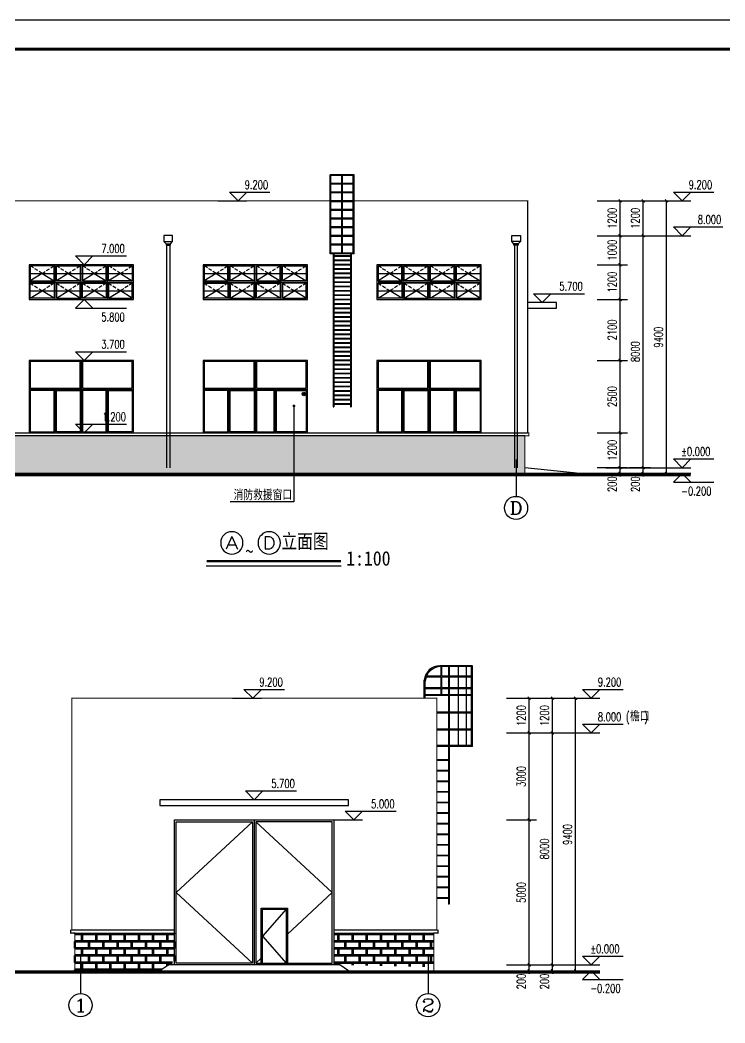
# Model space of a CAD drawing. Extents: x 4796190 to 4921527, y -485691 to -238224.
# Drawn here: x 4837747 to 4862067, y -460874 to -426291 of the extents above; entities that cross this region are included whole.
import ezdxf
from ezdxf.enums import TextEntityAlignment as Align

# ---------------------------------------------------------------- set-up
doc = ezdxf.new("R2010")
doc.units = 0
doc.header["$LTSCALE"] = 1000
doc.header["$MEASUREMENT"] = 0
doc.linetypes.add('DASH', pattern=[0.35, 0.25, -0.1])
doc.layers.get('0').update_dxf_attribs({"linetype": 'CONTINUOUS'})
doc.layers.get('Defpoints').update_dxf_attribs({"linetype": 'CONTINUOUS'})
doc.layers.add('_0', color=7, linetype='CONTINUOUS', lineweight=25)
for name, color, linetype in [('AXIS', 3, 'CONTINUOUS'), ('AXIS_TEXT', 7, 'CONTINUOUS'), ('DIM_ELEV', 3, 'CONTINUOUS'), ('DIM_LEAD', 3, 'CONTINUOUS'), ('E_STRM', 7, 'CONTINUOUS'), ('PUB_DIM', 3, 'CONTINUOUS'), ('PUB_HATCH', 8, 'CONTINUOUS'), ('PUB_TEXT', 7, 'CONTINUOUS'), ('PUB_TITLE', 4, 'CONTINUOUS'), ('WINDOW', 4, 'CONTINUOUS'), ('图名', 15, 'CONTINUOUS'), ('填充', 251, 'CONTINUOUS')]:
    doc.layers.add(name, color=color, linetype=linetype)
doc.styles.add('_HZTXT', font='txt.shx', dxfattribs={"width": 0.8, "bigfont": 'HZTXT.shx'})
doc.styles.add('_TCH_AXIS', font='COMPLEX', dxfattribs={"bigfont": 'GBCBIG'})
doc.styles.add('_TCH_DIM', font='SIMPLEX', dxfattribs={"bigfont": 'GBCBIG'})
doc.styles.add('_TCH_DIM_T3', font='SIMPLEX', dxfattribs={"width": 0.705882, "bigfont": 'GBCBIG'})
doc.styles.add('COMPLEX', font='COMPLEX')
doc.styles.add('宋体', font='', dxfattribs={"width": 0.7})
doc.styles.get('宋体').set_extended_font_data('SimSun')
doc.dimstyles.new('_TCH_ARCH&&100', dxfattribs={"dimtxt": 297.5, "dimasz": 100, "dimexe": 250, "dimexo": 300, "dimgap": 126.25, "dimtad": 1, "dimdec": 0, "dimzin": 0, "dimdsep": 46, "dimtxsty": '_TCH_DIM_T3', "dimblk": 'ARCHTICK', "dimcen": 0.09, "dimclrt": 7, "dimazin": 2, "dimtfac": 1, "dimtdec": 0, "dimtix": 1, "dimtmove": 2, "dimatfit": 3, "dimfxl": 0, "dimtolj": 1, "dimtzin": 0, "dimarcsym": 0})

# ---------------------------------------------------------------- blocks, each defined once
blk = doc.blocks.new('_ArchTick')
at = {"color": 0, "linetype": 'ByBlock', "const_width": 0.4}
blk.add_lwpolyline([(-0.5, -0.5), (0.5, 0.5)], dxfattribs=at)
blk = doc.blocks.new('*D104')
at = {"layer": 'Defpoints', "color": 0}
for p in [(4857361, -432526), (4858449, -432526), (4857361, -433726)]:
    blk.add_point(p, dxfattribs=at)
at = {"layer": 'PUB_DIM', "color": 0, "lineweight": -2}
for p, q in [((4857661, -432526), (4858699, -432526)), ((4858449, -433726), (4858449, -432526)), ((4857661, -433726), (4858699, -433726))]:
    blk.add_line(p, q, dxfattribs=at)
at = {"layer": 'PUB_DIM', "color": 0, "lineweight": -2, "xscale": 100, "yscale": 100, "zscale": 100}
for p, rotation in [((4858449, -432526), 90), ((4858449, -433726), 270)]:
    blk.add_blockref('_ArchTick', p, dxfattribs=dict(at, rotation=rotation))
at = {"layer": 'PUB_DIM', "color": 7, "insert": (4858174, -433126), "char_height": 297.5, "attachment_point": 5, "rotation": 90, "style": '_TCH_DIM_T3'}
blk.add_mtext('\\A1;1200', dxfattribs=at)
blk = doc.blocks.new('*D105')
at = {"layer": 'Defpoints', "color": 0}
for p in [(4857361, -433726), (4858449, -433726), (4857361, -434726)]:
    blk.add_point(p, dxfattribs=at)
at = {"layer": 'PUB_DIM', "color": 0, "lineweight": -2}
for p, q in [((4857661, -433726), (4858699, -433726)), ((4858449, -434726), (4858449, -433726)), ((4857661, -434726), (4858699, -434726))]:
    blk.add_line(p, q, dxfattribs=at)
at = {"layer": 'PUB_DIM', "color": 0, "lineweight": -2, "xscale": 100, "yscale": 100, "zscale": 100}
for p, rotation in [((4858449, -433726), 90), ((4858449, -434726), 270)]:
    blk.add_blockref('_ArchTick', p, dxfattribs=dict(at, rotation=rotation))
at = {"layer": 'PUB_DIM', "color": 7, "insert": (4858174, -434226), "char_height": 297.5, "attachment_point": 5, "rotation": 90, "style": '_TCH_DIM_T3'}
blk.add_mtext('\\A1;1000', dxfattribs=at)
blk = doc.blocks.new('*D106')
at = {"layer": 'Defpoints', "color": 0}
for p in [(4857361, -434726), (4858449, -434726), (4857361, -435927)]:
    blk.add_point(p, dxfattribs=at)
at = {"layer": 'PUB_DIM', "color": 0, "lineweight": -2}
for p, q in [((4857661, -434726), (4858699, -434726)), ((4858449, -435927), (4858449, -434726)), ((4857661, -435927), (4858699, -435927))]:
    blk.add_line(p, q, dxfattribs=at)
at = {"layer": 'PUB_DIM', "color": 0, "lineweight": -2, "xscale": 100, "yscale": 100, "zscale": 100}
for p, rotation in [((4858449, -434726), 90), ((4858449, -435927), 270)]:
    blk.add_blockref('_ArchTick', p, dxfattribs=dict(at, rotation=rotation))
at = {"layer": 'PUB_DIM', "color": 7, "insert": (4858174, -435326), "char_height": 297.5, "attachment_point": 5, "rotation": 90, "style": '_TCH_DIM_T3'}
blk.add_mtext('\\A1;1200', dxfattribs=at)
blk = doc.blocks.new('*D107')
at = {"layer": 'Defpoints', "color": 0}
for p in [(4857361, -435927), (4858449, -435927), (4857361, -438027)]:
    blk.add_point(p, dxfattribs=at)
at = {"layer": 'PUB_DIM', "color": 0, "lineweight": -2}
for p, q in [((4857661, -435927), (4858699, -435927)), ((4858449, -438027), (4858449, -435927)), ((4857661, -438027), (4858699, -438027))]:
    blk.add_line(p, q, dxfattribs=at)
at = {"layer": 'PUB_DIM', "color": 0, "lineweight": -2, "xscale": 100, "yscale": 100, "zscale": 100}
for p, rotation in [((4858449, -435927), 90), ((4858449, -438027), 270)]:
    blk.add_blockref('_ArchTick', p, dxfattribs=dict(at, rotation=rotation))
at = {"layer": 'PUB_DIM', "color": 7, "insert": (4858174, -436977), "char_height": 297.5, "attachment_point": 5, "rotation": 90, "style": '_TCH_DIM_T3'}
blk.add_mtext('\\A1;2100', dxfattribs=at)
blk = doc.blocks.new('*D108')
at = {"layer": 'Defpoints', "color": 0}
for p in [(4857361, -438027), (4858449, -438027), (4857361, -440526)]:
    blk.add_point(p, dxfattribs=at)
at = {"layer": 'PUB_DIM', "color": 0, "lineweight": -2}
for p, q in [((4857661, -438027), (4858699, -438027)), ((4858449, -440526), (4858449, -438027)), ((4857661, -440526), (4858699, -440526))]:
    blk.add_line(p, q, dxfattribs=at)
at = {"layer": 'PUB_DIM', "color": 0, "lineweight": -2, "xscale": 100, "yscale": 100, "zscale": 100}
for p, rotation in [((4858449, -438027), 90), ((4858449, -440526), 270)]:
    blk.add_blockref('_ArchTick', p, dxfattribs=dict(at, rotation=rotation))
at = {"layer": 'PUB_DIM', "color": 7, "insert": (4858174, -439276), "char_height": 297.5, "attachment_point": 5, "rotation": 90, "style": '_TCH_DIM_T3'}
blk.add_mtext('\\A1;2500', dxfattribs=at)
blk = doc.blocks.new('*D109')
at = {"layer": 'Defpoints', "color": 0}
for p in [(4857361, -440526), (4858449, -440526), (4857361, -441726)]:
    blk.add_point(p, dxfattribs=at)
at = {"layer": 'PUB_DIM', "color": 0, "lineweight": -2}
for p, q in [((4857661, -440526), (4858699, -440526)), ((4858449, -441726), (4858449, -440526)), ((4857661, -441726), (4858699, -441726))]:
    blk.add_line(p, q, dxfattribs=at)
at = {"layer": 'PUB_DIM', "color": 0, "lineweight": -2, "xscale": 100, "yscale": 100, "zscale": 100}
for p, rotation in [((4858449, -440526), 90), ((4858449, -441726), 270)]:
    blk.add_blockref('_ArchTick', p, dxfattribs=dict(at, rotation=rotation))
at = {"layer": 'PUB_DIM', "color": 7, "insert": (4858174, -441126), "char_height": 297.5, "attachment_point": 5, "rotation": 90, "style": '_TCH_DIM_T3'}
blk.add_mtext('\\A1;1200', dxfattribs=at)
blk = doc.blocks.new('*D110')
at = {"layer": 'Defpoints', "color": 0}
for p in [(4857361, -441726), (4857361, -441926), (4858449, -441726)]:
    blk.add_point(p, dxfattribs=at)
at = {"layer": 'PUB_DIM', "color": 0, "lineweight": -2}
for p, q in [((4858449, -441726), (4858449, -441626)), ((4857661, -441726), (4858699, -441726)), ((4857661, -441926), (4858699, -441926)), ((4858449, -441926), (4858449, -441726)), ((4858449, -441926), (4858449, -442026))]:
    blk.add_line(p, q, dxfattribs=at)
at = {"layer": 'PUB_DIM', "color": 0, "lineweight": -2, "xscale": 100, "yscale": 100, "zscale": 100}
for p, rotation in [((4858449, -441726), 270), ((4858449, -441926), 90)]:
    blk.add_blockref('_ArchTick', p, dxfattribs=dict(at, rotation=rotation))
at = {"layer": 'PUB_DIM', "color": 7, "insert": (4858174, -442296), "char_height": 297.5, "attachment_point": 5, "rotation": 90, "style": '_TCH_DIM_T3'}
blk.add_mtext('\\A1;200', dxfattribs=at)
blk = doc.blocks.new('*D111')
at = {"layer": 'Defpoints', "color": 0}
for p in [(4858461, -432526), (4860049, -432526), (4858461, -441926)]:
    blk.add_point(p, dxfattribs=at)
at = {"layer": 'PUB_DIM', "color": 0, "lineweight": -2}
for p, q in [((4858761, -432526), (4860299, -432526)), ((4860049, -441926), (4860049, -432526)), ((4858761, -441926), (4860299, -441926))]:
    blk.add_line(p, q, dxfattribs=at)
at = {"layer": 'PUB_DIM', "color": 0, "lineweight": -2, "xscale": 100, "yscale": 100, "zscale": 100}
for p, rotation in [((4860049, -432526), 90), ((4860049, -441926), 270)]:
    blk.add_blockref('_ArchTick', p, dxfattribs=dict(at, rotation=rotation))
at = {"layer": 'PUB_DIM', "color": 7, "insert": (4859774, -437226), "char_height": 297.5, "attachment_point": 5, "rotation": 90, "style": '_TCH_DIM_T3'}
blk.add_mtext('\\A1;9400', dxfattribs=at)
blk = doc.blocks.new('*D112')
at = {"layer": 'Defpoints', "color": 0}
for p in [(4858461, -432526), (4859249, -432526), (4858461, -433726)]:
    blk.add_point(p, dxfattribs=at)
at = {"layer": 'PUB_DIM', "color": 0, "lineweight": -2}
for p, q in [((4858761, -432526), (4859499, -432526)), ((4859249, -433726), (4859249, -432526)), ((4858761, -433726), (4859499, -433726))]:
    blk.add_line(p, q, dxfattribs=at)
at = {"layer": 'PUB_DIM', "color": 0, "lineweight": -2, "xscale": 100, "yscale": 100, "zscale": 100}
for p, rotation in [((4859249, -432526), 90), ((4859249, -433726), 270)]:
    blk.add_blockref('_ArchTick', p, dxfattribs=dict(at, rotation=rotation))
at = {"layer": 'PUB_DIM', "color": 7, "insert": (4858974, -433126), "char_height": 297.5, "attachment_point": 5, "rotation": 90, "style": '_TCH_DIM_T3'}
blk.add_mtext('\\A1;1200', dxfattribs=at)
blk = doc.blocks.new('*D113')
at = {"layer": 'Defpoints', "color": 0}
for p in [(4858461, -433726), (4859249, -433726), (4858461, -441726)]:
    blk.add_point(p, dxfattribs=at)
at = {"layer": 'PUB_DIM', "color": 0, "lineweight": -2}
for p, q in [((4858761, -433726), (4859499, -433726)), ((4859249, -441726), (4859249, -433726)), ((4858761, -441726), (4859499, -441726))]:
    blk.add_line(p, q, dxfattribs=at)
at = {"layer": 'PUB_DIM', "color": 0, "lineweight": -2, "xscale": 100, "yscale": 100, "zscale": 100}
for p, rotation in [((4859249, -433726), 90), ((4859249, -441726), 270)]:
    blk.add_blockref('_ArchTick', p, dxfattribs=dict(at, rotation=rotation))
at = {"layer": 'PUB_DIM', "color": 7, "insert": (4858974, -437726), "char_height": 297.5, "attachment_point": 5, "rotation": 90, "style": '_TCH_DIM_T3'}
blk.add_mtext('\\A1;8000', dxfattribs=at)
blk = doc.blocks.new('*D114')
at = {"layer": 'Defpoints', "color": 0}
for p in [(4858461, -441726), (4858461, -441926), (4859249, -441726)]:
    blk.add_point(p, dxfattribs=at)
at = {"layer": 'PUB_DIM', "color": 0, "lineweight": -2}
for p, q in [((4859249, -441726), (4859249, -441626)), ((4858761, -441726), (4859499, -441726)), ((4858761, -441926), (4859499, -441926)), ((4859249, -441926), (4859249, -441726)), ((4859249, -441926), (4859249, -442026))]:
    blk.add_line(p, q, dxfattribs=at)
at = {"layer": 'PUB_DIM', "color": 0, "lineweight": -2, "xscale": 100, "yscale": 100, "zscale": 100}
for p, rotation in [((4859249, -441726), 270), ((4859249, -441926), 90)]:
    blk.add_blockref('_ArchTick', p, dxfattribs=dict(at, rotation=rotation))
at = {"layer": 'PUB_DIM', "color": 7, "insert": (4858974, -442296), "char_height": 297.5, "attachment_point": 5, "rotation": 90, "style": '_TCH_DIM_T3'}
blk.add_mtext('\\A1;200', dxfattribs=at)
blk = doc.blocks.new('*D197')
at = {"layer": 'Defpoints', "color": 0}
for p in [(4854226, -449675), (4855314, -449675), (4854226, -450875)]:
    blk.add_point(p, dxfattribs=at)
at = {"layer": 'PUB_DIM', "color": 0, "lineweight": -2}
for p, q in [((4854526, -449675), (4855564, -449675)), ((4855314, -450875), (4855314, -449675)), ((4854526, -450875), (4855564, -450875))]:
    blk.add_line(p, q, dxfattribs=at)
at = {"layer": 'PUB_DIM', "color": 0, "lineweight": -2, "xscale": 100, "yscale": 100, "zscale": 100}
for p, rotation in [((4855314, -449675), 90), ((4855314, -450875), 270)]:
    blk.add_blockref('_ArchTick', p, dxfattribs=dict(at, rotation=rotation))
at = {"layer": 'PUB_DIM', "color": 7, "insert": (4855039, -450275), "char_height": 297.5, "attachment_point": 5, "rotation": 90, "style": '_TCH_DIM_T3'}
blk.add_mtext('\\A1;1200', dxfattribs=at)
blk = doc.blocks.new('*D198')
at = {"layer": 'Defpoints', "color": 0}
for p in [(4854226, -450875), (4855314, -450875), (4854226, -453875)]:
    blk.add_point(p, dxfattribs=at)
at = {"layer": 'PUB_DIM', "color": 0, "lineweight": -2}
for p, q in [((4854526, -450875), (4855564, -450875)), ((4855314, -453875), (4855314, -450875)), ((4854526, -453875), (4855564, -453875))]:
    blk.add_line(p, q, dxfattribs=at)
at = {"layer": 'PUB_DIM', "color": 0, "lineweight": -2, "xscale": 100, "yscale": 100, "zscale": 100}
for p, rotation in [((4855314, -450875), 90), ((4855314, -453875), 270)]:
    blk.add_blockref('_ArchTick', p, dxfattribs=dict(at, rotation=rotation))
at = {"layer": 'PUB_DIM', "color": 7, "insert": (4855039, -452375), "char_height": 297.5, "attachment_point": 5, "rotation": 90, "style": '_TCH_DIM_T3'}
blk.add_mtext('\\A1;3000', dxfattribs=at)
blk = doc.blocks.new('*D199')
at = {"layer": 'Defpoints', "color": 0}
for p in [(4854226, -453875), (4855314, -453875), (4854226, -458875)]:
    blk.add_point(p, dxfattribs=at)
at = {"layer": 'PUB_DIM', "color": 0, "lineweight": -2}
for p, q in [((4854526, -453875), (4855564, -453875)), ((4855314, -458875), (4855314, -453875)), ((4854526, -458875), (4855564, -458875))]:
    blk.add_line(p, q, dxfattribs=at)
at = {"layer": 'PUB_DIM', "color": 0, "lineweight": -2, "xscale": 100, "yscale": 100, "zscale": 100}
for p, rotation in [((4855314, -453875), 90), ((4855314, -458875), 270)]:
    blk.add_blockref('_ArchTick', p, dxfattribs=dict(at, rotation=rotation))
at = {"layer": 'PUB_DIM', "color": 7, "insert": (4855039, -456375), "char_height": 297.5, "attachment_point": 5, "rotation": 90, "style": '_TCH_DIM_T3'}
blk.add_mtext('\\A1;5000', dxfattribs=at)
blk = doc.blocks.new('*D200')
at = {"layer": 'Defpoints', "color": 0}
for p in [(4854226, -458875), (4855314, -458875), (4854226, -459075)]:
    blk.add_point(p, dxfattribs=at)
at = {"layer": 'PUB_DIM', "color": 0, "lineweight": -2}
for p, q in [((4854526, -458875), (4855564, -458875)), ((4855314, -458875), (4855314, -458775)), ((4855314, -459075), (4855314, -458875)), ((4854526, -459075), (4855564, -459075)), ((4855314, -459075), (4855314, -459175))]:
    blk.add_line(p, q, dxfattribs=at)
at = {"layer": 'PUB_DIM', "color": 0, "lineweight": -2, "xscale": 100, "yscale": 100, "zscale": 100}
for p, rotation in [((4855314, -458875), 270), ((4855314, -459075), 90)]:
    blk.add_blockref('_ArchTick', p, dxfattribs=dict(at, rotation=rotation))
at = {"layer": 'PUB_DIM', "color": 7, "insert": (4855039, -459445), "char_height": 297.5, "attachment_point": 5, "rotation": 90, "style": '_TCH_DIM_T3'}
blk.add_mtext('\\A1;200', dxfattribs=at)
blk = doc.blocks.new('*D201')
at = {"layer": 'Defpoints', "color": 0}
for p in [(4855326, -449675), (4856914, -449675), (4855326, -459075)]:
    blk.add_point(p, dxfattribs=at)
at = {"layer": 'PUB_DIM', "color": 0, "lineweight": -2}
for p, q in [((4855626, -449675), (4857164, -449675)), ((4856914, -459075), (4856914, -449675)), ((4855626, -459075), (4857164, -459075))]:
    blk.add_line(p, q, dxfattribs=at)
at = {"layer": 'PUB_DIM', "color": 0, "lineweight": -2, "xscale": 100, "yscale": 100, "zscale": 100}
for p, rotation in [((4856914, -449675), 90), ((4856914, -459075), 270)]:
    blk.add_blockref('_ArchTick', p, dxfattribs=dict(at, rotation=rotation))
at = {"layer": 'PUB_DIM', "color": 7, "insert": (4856639, -454375), "char_height": 297.5, "attachment_point": 5, "rotation": 90, "style": '_TCH_DIM_T3'}
blk.add_mtext('\\A1;9400', dxfattribs=at)
blk = doc.blocks.new('*D202')
at = {"layer": 'Defpoints', "color": 0}
for p in [(4855326, -449675), (4856114, -449675), (4855326, -450875)]:
    blk.add_point(p, dxfattribs=at)
at = {"layer": 'PUB_DIM', "color": 0, "lineweight": -2}
for p, q in [((4855626, -449675), (4856364, -449675)), ((4856114, -450875), (4856114, -449675)), ((4855626, -450875), (4856364, -450875))]:
    blk.add_line(p, q, dxfattribs=at)
at = {"layer": 'PUB_DIM', "color": 0, "lineweight": -2, "xscale": 100, "yscale": 100, "zscale": 100}
for p, rotation in [((4856114, -449675), 90), ((4856114, -450875), 270)]:
    blk.add_blockref('_ArchTick', p, dxfattribs=dict(at, rotation=rotation))
at = {"layer": 'PUB_DIM', "color": 7, "insert": (4855839, -450275), "char_height": 297.5, "attachment_point": 5, "rotation": 90, "style": '_TCH_DIM_T3'}
blk.add_mtext('\\A1;1200', dxfattribs=at)
blk = doc.blocks.new('*D203')
at = {"layer": 'Defpoints', "color": 0}
for p in [(4855326, -450875), (4856114, -450875), (4855326, -458875)]:
    blk.add_point(p, dxfattribs=at)
at = {"layer": 'PUB_DIM', "color": 0, "lineweight": -2}
for p, q in [((4855626, -450875), (4856364, -450875)), ((4856114, -458875), (4856114, -450875)), ((4855626, -458875), (4856364, -458875))]:
    blk.add_line(p, q, dxfattribs=at)
at = {"layer": 'PUB_DIM', "color": 0, "lineweight": -2, "xscale": 100, "yscale": 100, "zscale": 100}
for p, rotation in [((4856114, -450875), 90), ((4856114, -458875), 270)]:
    blk.add_blockref('_ArchTick', p, dxfattribs=dict(at, rotation=rotation))
at = {"layer": 'PUB_DIM', "color": 7, "insert": (4855839, -454875), "char_height": 297.5, "attachment_point": 5, "rotation": 90, "style": '_TCH_DIM_T3'}
blk.add_mtext('\\A1;8000', dxfattribs=at)
blk = doc.blocks.new('*D204')
at = {"layer": 'Defpoints', "color": 0}
for p in [(4855326, -458875), (4856114, -458875), (4855326, -459075)]:
    blk.add_point(p, dxfattribs=at)
at = {"layer": 'PUB_DIM', "color": 0, "lineweight": -2}
for p, q in [((4855626, -458875), (4856364, -458875)), ((4856114, -458875), (4856114, -458775)), ((4856114, -459075), (4856114, -458875)), ((4855626, -459075), (4856364, -459075)), ((4856114, -459075), (4856114, -459175))]:
    blk.add_line(p, q, dxfattribs=at)
at = {"layer": 'PUB_DIM', "color": 0, "lineweight": -2, "xscale": 100, "yscale": 100, "zscale": 100}
for p, rotation in [((4856114, -458875), 270), ((4856114, -459075), 90)]:
    blk.add_blockref('_ArchTick', p, dxfattribs=dict(at, rotation=rotation))
at = {"layer": 'PUB_DIM', "color": 7, "insert": (4855839, -459445), "char_height": 297.5, "attachment_point": 5, "rotation": 90, "style": '_TCH_DIM_T3'}
blk.add_mtext('\\A1;200', dxfattribs=at)
blk = doc.blocks.new('_RAINH')
blk.add_lwpolyline([(-150, 0), (-150, -200), (150, -200), (150, 0)], close=True)
for points in [[(-150, -200), (-75, -280), (75, -280), (150, -200)], [(-75, -280), (-75, -330), (75, -330), (75, -280)]]:
    blk.add_lwpolyline(points)
blk = doc.blocks.new('C-3015')
at = {"layer": 'PUB_HATCH', "linetype": 'DASH', "ltscale": 0.5}
for p, q in [((733687, 126065), (733277, 126325)), ((733687, 126065), (734097, 126325)), ((734587, 126065), (734177, 126325)), ((734587, 126065), (734997, 126325)), ((735487, 126065), (735077, 126325)), ((735487, 126065), (735897, 126325)), ((736387, 126065), (735977, 126325)), ((736387, 126065), (736797, 126325)), ((733277, 125725), (733687, 125465)), ((734097, 125725), (733687, 125465)), ((734177, 125725), (734587, 125465)), ((734997, 125725), (734587, 125465)), ((735077, 125725), (735487, 125465)), ((735897, 125725), (735487, 125465)), ((735977, 125725), (736387, 125465)), ((736797, 125725), (736387, 125465))]:
    blk.add_line(p, q, dxfattribs=at)
at = {"layer": 'PUB_HATCH'}
for p, q in [((736837, 126065), (733237, 126065)), ((733687, 126065), (733277, 125805)), ((733687, 126065), (734097, 125805)), ((734587, 126065), (734177, 125805)), ((734587, 126065), (734997, 125805)), ((735487, 126065), (735077, 125805)), ((735487, 126065), (735897, 125805)), ((736387, 126065), (735977, 125805)), ((736387, 126065), (736797, 125805)), ((736837, 125465), (733237, 125465)), ((733277, 125205), (733687, 125465)), ((734097, 125205), (733687, 125465)), ((734177, 125205), (734587, 125465)), ((734997, 125205), (734587, 125465)), ((735077, 125205), (735487, 125465)), ((735897, 125205), (735487, 125465)), ((735977, 125205), (736387, 125465)), ((736797, 125205), (736387, 125465))]:
    blk.add_line(p, q, dxfattribs=at)
at = {"layer": 'WINDOW', "color": 160}
for p, q in [((734137, 125165), (734137, 126365)), ((735037, 125165), (735037, 126365)), ((735937, 125165), (735937, 126365)), ((736797, 125765), (733237, 125765))]:
    blk.add_line(p, q, dxfattribs=at)
for points in [[(733237, 126365), (736837, 126365), (736837, 125165), (733237, 125165)], [(734097, 126325), (733277, 126325), (733277, 125805), (734097, 125805)], [(734177, 126325), (734997, 126325), (734997, 125805), (734177, 125805)], [(735897, 126325), (735077, 126325), (735077, 125805), (735897, 125805)], [(735977, 126325), (736797, 126325), (736797, 125805), (735977, 125805)], [(734097, 125205), (733277, 125205), (733277, 125725), (734097, 125725)], [(734177, 125205), (734997, 125205), (734997, 125725), (734177, 125725)], [(735897, 125205), (735077, 125205), (735077, 125725), (735897, 125725)], [(735977, 125205), (736797, 125205), (736797, 125725), (735977, 125725)]]:
    blk.add_lwpolyline(points, close=True, dxfattribs=at)
blk = doc.blocks.new('_AXISO')
blk.add_circle((0, 0), 0.5)
at = {"layer": 'AXIS_TEXT', "style": 'COMPLEX', "width": 1.041667}
blk.add_attdef('A', text='', height=0.56, dxfattribs=at).set_placement((-0.25, -0.28), (0.25, -0.28), align=Align.FIT)

msp = doc.modelspace()

# ---------------------------------------------------------------- hatches: boundary and pattern name
at = {"layer": '_0'}
msp.add_hatch(color=0, dxfattribs=at).paths.add_polyline_path([(4847489.6, -439185.2, -1), (4847589.6, -439185.2, -1)])
at = {"layer": '填充', "linetype": 'ByBlock', "lineweight": 100}
h = msp.add_hatch(dxfattribs=at)
h.set_pattern_fill('AR-B816C', color=256, scale=200)
h.set_pattern_definition([(0, (-6385217.26, 301693.9), (245.692378, 245.692378), [479.867928, -11.51682]), (0, (-6385462.95, 301705.42), (245.692378, 245.692378), [479.867928, -11.51682]), (90, (-6385217.26, 301693.9), (-245.692378, 245.692378), [-257.20918, 234.175548]), (90, (-6385228.78, 301693.9), (-245.692378, 245.692378), [-257.20918, 234.175548])])
h.paths.add_polyline_path([(4855159.8, -441926.4), (4855159.8, -440626.4), (4836559.8, -440626.4), (4836559.8, -441926.4)])
h = msp.add_hatch(dxfattribs=at)
h.set_pattern_fill('AR-B816C', color=256, scale=200)
h.set_pattern_definition([(0, (-6461470.4, 216363.27), (245.692378, 245.692378), [479.867928, -11.51682]), (0, (-6461716.08, 216374.78), (245.692378, 245.692378), [479.867928, -11.51682]), (90, (-6461470.4, 216363.27), (-245.692378, 245.692378), [-257.20918, 234.175548]), (90, (-6461481.9, 216363.27), (-245.692378, 245.692378), [-257.20918, 234.175548])])
h.paths.add_polyline_path([(4839635.9, -457775.1), (4839635.9, -459075.1), (4842574.7, -459075.1), (4843074.7, -458741.7), (4843074.7, -457775.1)])
h.paths.add_polyline_path([(4848574.7, -457775.1), (4848574.7, -458875.1), (4848774.7, -458875.1), (4852024.5, -458947.5), (4852024.5, -457775.1)])

# ---------------------------------------------------------------- linework, layer by layer
at = {"color": 8}
for p, q in [((4848444.8, -434353.9), (4848444.8, -431623.9)), ((4849274.8, -431623.9), (4848444.8, -431623.9)), ((4849274.8, -431653.9), (4848444.8, -431653.9)), ((4849274.8, -431923.9), (4848444.8, -431923.9)), ((4848474.8, -431923.9), (4848474.8, -431653.9)), ((4848844.8, -431923.9), (4848844.8, -431653.9)), ((4848874.8, -431923.9), (4848874.8, -431653.9)), ((4849244.8, -431923.9), (4849244.8, -431653.9)), ((4849274.8, -434353.9), (4849274.8, -431623.9)), ((4849274.8, -431953.9), (4848444.8, -431953.9)), ((4849274.8, -432223.9), (4848444.8, -432223.9)), ((4849274.8, -432253.9), (4848444.8, -432253.9)), ((4848474.8, -432223.9), (4848474.8, -431953.9)), ((4848474.8, -432523.9), (4848474.8, -432253.9)), ((4848844.8, -432223.9), (4848844.8, -431953.9)), ((4848844.8, -432523.9), (4848844.8, -432253.9)), ((4848874.8, -432223.9), (4848874.8, -431953.9)), ((4848874.8, -432523.9), (4848874.8, -432253.9)), ((4849244.8, -432223.9), (4849244.8, -431953.9)), ((4849244.8, -432523.9), (4849244.8, -432253.9)), ((4849274.8, -432523.9), (4848444.8, -432523.9)), ((4849274.8, -432553.9), (4848444.8, -432553.9)), ((4848474.8, -432823.9), (4848474.8, -432553.9)), ((4848844.8, -432823.9), (4848844.8, -432553.9)), ((4848874.8, -432823.9), (4848874.8, -432553.9)), ((4849244.8, -432823.9), (4849244.8, -432553.9)), ((4849274.8, -432823.9), (4848444.8, -432823.9)), ((4849274.8, -432853.9), (4848444.8, -432853.9)), ((4848474.8, -433123.9), (4848474.8, -432853.9)), ((4848844.8, -433123.9), (4848844.8, -432853.9)), ((4848874.8, -433123.9), (4848874.8, -432853.9)), ((4849244.8, -433123.9), (4849244.8, -432853.9)), ((4849274.8, -433123.9), (4848444.8, -433123.9)), ((4849274.8, -433153.9), (4848444.8, -433153.9)), ((4848474.8, -433423.9), (4848474.8, -433153.9)), ((4848844.8, -433423.9), (4848844.8, -433153.9)), ((4848874.8, -433423.9), (4848874.8, -433153.9)), ((4849244.8, -433423.9), (4849244.8, -433153.9)), ((4849274.8, -433423.9), (4848444.8, -433423.9)), ((4849274.8, -433453.9), (4848444.8, -433453.9)), ((4848474.8, -433723.9), (4848474.8, -433453.9)), ((4848844.8, -433723.9), (4848844.8, -433453.9)), ((4848874.8, -433723.9), (4848874.8, -433453.9)), ((4849244.8, -433723.9), (4849244.8, -433453.9)), ((4849274.8, -433723.9), (4848444.8, -433723.9)), ((4849274.8, -433753.9), (4848444.8, -433753.9)), ((4848474.8, -434023.9), (4848474.8, -433753.9)), ((4848844.8, -434023.9), (4848844.8, -433753.9)), ((4848874.8, -434023.9), (4848874.8, -433753.9)), ((4849244.8, -434023.9), (4849244.8, -433753.9)), ((4849274.8, -434023.9), (4848444.8, -434023.9)), ((4849274.8, -434053.9), (4848444.8, -434053.9)), ((4849274.8, -434323.9), (4848444.8, -434323.9)), ((4849274.8, -434353.9), (4848444.8, -434353.9)), ((4848474.8, -434323.9), (4848474.8, -434053.9)), ((4848544.8, -434353.9), (4848544.8, -439626.4)), ((4848574.8, -434353.9), (4848574.8, -439626.4)), ((4848844.8, -434323.9), (4848844.8, -434053.9)), ((4848874.8, -434323.9), (4848874.8, -434053.9)), ((4849144.8, -434353.9), (4849144.8, -439626.4)), ((4849174.8, -434353.9), (4849174.8, -439626.4)), ((4849244.8, -434323.9), (4849244.8, -434053.9)), ((4849144.8, -434423.9), (4848574.8, -434423.9)), ((4849144.8, -434443.9), (4848574.8, -434443.9)), ((4849144.8, -434573.9), (4848574.8, -434573.9)), ((4849144.8, -434593.9), (4848574.8, -434593.9)), ((4849144.8, -434723.9), (4848574.8, -434723.9)), ((4849144.8, -434743.9), (4848574.8, -434743.9)), ((4849144.8, -434873.9), (4848574.8, -434873.9)), ((4849144.8, -434893.9), (4848574.8, -434893.9)), ((4849144.8, -435023.9), (4848574.8, -435023.9)), ((4849144.8, -435043.9), (4848574.8, -435043.9)), ((4849144.8, -435173.9), (4848574.8, -435173.9)), ((4849144.8, -435193.9), (4848574.8, -435193.9)), ((4849144.8, -435323.9), (4848574.8, -435323.9)), ((4849144.8, -435343.9), (4848574.8, -435343.9)), ((4849144.8, -435473.9), (4848574.8, -435473.9)), ((4849144.8, -435493.9), (4848574.8, -435493.9)), ((4849144.8, -435623.9), (4848574.8, -435623.9)), ((4849144.8, -435643.9), (4848574.8, -435643.9)), ((4849144.8, -435773.9), (4848574.8, -435773.9)), ((4849144.8, -435793.9), (4848574.8, -435793.9)), ((4849144.8, -435923.9), (4848574.8, -435923.9)), ((4849144.8, -435943.9), (4848574.8, -435943.9)), ((4849144.8, -436073.9), (4848574.8, -436073.9)), ((4849144.8, -436093.9), (4848574.8, -436093.9)), ((4849144.8, -436223.9), (4848574.8, -436223.9)), ((4849144.8, -436243.9), (4848574.8, -436243.9)), ((4849144.8, -436373.9), (4848574.8, -436373.9)), ((4849144.8, -436393.9), (4848574.8, -436393.9)), ((4849144.8, -436523.9), (4848574.8, -436523.9)), ((4849144.8, -436543.9), (4848574.8, -436543.9)), ((4849144.8, -436673.9), (4848574.8, -436673.9)), ((4849144.8, -436693.9), (4848574.8, -436693.9)), ((4849144.8, -436823.9), (4848574.8, -436823.9)), ((4849144.8, -436843.9), (4848574.8, -436843.9)), ((4849144.8, -436973.9), (4848574.8, -436973.9)), ((4849144.8, -436993.9), (4848574.8, -436993.9)), ((4849144.8, -437123.9), (4848574.8, -437123.9)), ((4849144.8, -437143.9), (4848574.8, -437143.9)), ((4849144.8, -437273.9), (4848574.8, -437273.9)), ((4849144.8, -437293.9), (4848574.8, -437293.9)), ((4849144.8, -437423.9), (4848574.8, -437423.9)), ((4849144.8, -437443.9), (4848574.8, -437443.9)), ((4849144.8, -437573.9), (4848574.8, -437573.9)), ((4849144.8, -437593.9), (4848574.8, -437593.9)), ((4849144.8, -437723.9), (4848574.8, -437723.9)), ((4849144.8, -437743.9), (4848574.8, -437743.9)), ((4849144.8, -437873.9), (4848574.8, -437873.9)), ((4849144.8, -437893.9), (4848574.8, -437893.9)), ((4849144.8, -438023.9), (4848574.8, -438023.9)), ((4849144.8, -438023.9), (4848574.8, -438023.9)), ((4849144.8, -438043.9), (4848574.8, -438043.9)), ((4849144.8, -438043.9), (4848574.8, -438043.9)), ((4849144.8, -438173.9), (4848574.8, -438173.9)), ((4849144.8, -438193.9), (4848574.8, -438193.9)), ((4849144.8, -438323.9), (4848574.8, -438323.9)), ((4849144.8, -438343.9), (4848574.8, -438343.9)), ((4849144.8, -438473.9), (4848574.8, -438473.9)), ((4849144.8, -438493.9), (4848574.8, -438493.9)), ((4849144.8, -438623.9), (4848574.8, -438623.9)), ((4849144.8, -438643.9), (4848574.8, -438643.9)), ((4849144.8, -438773.9), (4848574.8, -438773.9)), ((4849144.8, -438793.9), (4848574.8, -438793.9)), ((4849144.8, -438923.9), (4848574.8, -438923.9)), ((4849144.8, -438943.9), (4848574.8, -438943.9)), ((4849144.8, -439073.9), (4848574.8, -439073.9)), ((4849144.8, -439093.9), (4848574.8, -439093.9)), ((4849144.8, -439223.9), (4848574.8, -439223.9)), ((4849144.8, -439243.9), (4848574.8, -439243.9)), ((4849144.8, -439373.9), (4848574.8, -439373.9)), ((4849144.8, -439393.9), (4848574.8, -439393.9)), ((4849144.8, -439523.9), (4848574.8, -439523.9)), ((4849144.8, -439543.9), (4848574.8, -439543.9)), ((4848544.8, -439626.4), (4848574.8, -439626.4)), ((4849144.8, -439626.4), (4849174.8, -439626.4)), ((4853354.4, -448554.8), (4852230.4, -448554.8)), ((4853324.4, -448584.8), (4852260.4, -448584.8)), ((4852273.5, -448903.5), (4852273.5, -448584.8)), ((4852303.5, -448903.5), (4852303.5, -448584.8)), ((4852524.4, -448584.8), (4852524.4, -456775.1)), ((4852554.4, -448584.8), (4852554.4, -456775.1)), ((4852872.8, -451309), (4852872.8, -448554.8)), ((4853154, -451309), (4853154, -448554.8)), ((4853324.4, -451309), (4853324.4, -448554.8)), ((4853354.4, -451339), (4853354.4, -448554.8)), ((4851694.4, -449672.6), (4851694.4, -449054.8)), ((4851724.4, -449672.6), (4851724.4, -449084.8)), ((4851759.1, -448933.5), (4852273.5, -448933.5)), ((4851771.7, -448903.5), (4852273.5, -448903.5)), ((4852273.5, -449307.8), (4852273.5, -448933.5)), ((4852303.5, -448903.5), (4852524.4, -448903.5)), ((4852303.5, -448933.5), (4852524.4, -448933.5)), ((4852303.5, -449307.8), (4852303.5, -448933.5)), ((4852554.4, -448903.5), (4853324.4, -448903.5)), ((4852554.4, -448933.5), (4853324.4, -448933.5)), ((4851724.4, -449307.8), (4852273.5, -449307.8)), ((4851724.4, -449337.8), (4852273.5, -449337.8)), ((4852524.4, -449554.8), (4851724.4, -449554.8)), ((4852273.5, -449554.8), (4852273.5, -449337.8)), ((4852303.5, -449307.8), (4852524.4, -449307.8)), ((4852303.5, -449337.8), (4852524.4, -449337.8)), ((4852303.5, -449554.8), (4852303.5, -449337.8)), ((4852554.4, -449307.8), (4853324.4, -449307.8)), ((4852554.4, -449337.8), (4853324.4, -449337.8)), ((4853324.4, -449554.8), (4852554.4, -449554.8)), ((4852524.4, -449584.8), (4851724.4, -449584.8)), ((4853324.4, -449584.8), (4852554.4, -449584.8)), ((4852524.4, -450160.8), (4852124.5, -450160.8)), ((4852524.4, -450190.8), (4852124.5, -450190.8)), ((4853324.4, -450160.8), (4852554.4, -450160.8)), ((4853324.4, -450190.8), (4852554.4, -450190.8)), ((4852524.4, -450744.7), (4852124.5, -450744.7)), ((4852524.4, -450774.7), (4852124.5, -450774.7)), ((4853324.4, -450744.7), (4852554.4, -450744.7)), ((4853324.4, -450774.7), (4852554.4, -450774.7)), ((4853324.4, -451309), (4852124.5, -451309)), ((4853354.4, -451339), (4852124.5, -451339)), ((4852124.5, -451792.9), (4852524.4, -451792.9)), ((4852524.4, -451822.9), (4852124.5, -451822.9)), ((4852124.5, -452158.7), (4852524.4, -452158.7)), ((4852524.4, -452188.7), (4852124.5, -452188.7)), ((4852124.5, -452524.5), (4852524.4, -452524.5)), ((4852524.4, -452554.5), (4852124.5, -452554.5)), ((4852124.5, -452890.3), (4852524.4, -452890.3)), ((4852524.4, -452920.3), (4852124.5, -452920.3)), ((4852124.5, -453256), (4852524.4, -453256)), ((4852524.4, -453286), (4852124.5, -453286)), ((4852124.5, -453621.8), (4852524.4, -453621.8)), ((4852524.4, -453651.8), (4852124.5, -453651.8)), ((4852124.5, -453987.6), (4852524.4, -453987.6)), ((4852524.4, -454017.6), (4852124.5, -454017.6)), ((4852124.5, -454353.4), (4852524.4, -454353.4)), ((4852524.4, -454383.4), (4852124.5, -454383.4)), ((4852124.5, -454719.2), (4852524.4, -454719.2)), ((4852524.4, -454749.2), (4852124.5, -454749.2)), ((4852124.5, -455084.9), (4852524.4, -455084.9)), ((4852524.4, -455114.9), (4852124.5, -455114.9)), ((4852124.5, -455450.7), (4852524.4, -455450.7)), ((4852524.4, -455480.7), (4852124.5, -455480.7)), ((4852124.5, -455816.5), (4852524.4, -455816.5)), ((4852524.4, -455846.5), (4852124.5, -455846.5)), ((4852124.5, -456182.3), (4852524.4, -456182.3)), ((4852524.4, -456212.3), (4852124.5, -456212.3)), ((4852124.5, -456548.1), (4852524.4, -456548.1)), ((4852524.4, -456578.1), (4852124.5, -456578.1)), ((4852554.4, -456775.1), (4852524.4, -456775.1))]:
    msp.add_line(p, q, dxfattribs=at)
for p, q in [((4842809.8, -441726.4), (4842809.8, -434053.9)), ((4842934.8, -434053.9), (4842909.8, -434053.9)), ((4842909.8, -434053.9), (4842909.8, -441726.4)), ((4854784.7, -434053.9), (4854809.7, -434053.9)), ((4854809.7, -434053.9), (4854809.7, -441726.4)), ((4854909.7, -441726.4), (4854909.7, -434053.9))]:
    msp.add_line(p, q)
msp.add_lwpolyline([(4855259.8, -436226.4), (4856259.8, -436226.4), (4856259.8, -436026.4), (4855259.8, -436026.4)])
msp.add_lwpolyline([(4849074.7, -453175.1), (4842574.4, -453175.1), (4842574.4, -453375.1), (4849074.7, -453375.1)], close=True)
at = {"color": 0}
msp.add_lwpolyline([(4849074.7, -459075.1), (4848774.7, -458875.1), (4842874.7, -458875.1), (4842574.7, -459075.1)], dxfattribs=at)
at = {"color": 8}
for centre in [(4852237.4, -449099.6), (4852267.4, -449129.6)]:
    msp.add_arc(centre, 544.8, 90.73942, 175.2868, dxfattribs=at)
at = {"layer": '_0', "color": 0}
for p, q in [((4836459.8, -440526.4), (4855259.8, -440526.4)), ((4855159.8, -440626.4), (4836559.8, -440626.4)), ((4860887.8, -441926.4), (4830831.7, -441926.4)), ((4857059.8, -441926.4), (4855159.8, -441726.4)), ((4843074.7, -457675.1), (4839535.9, -457675.1)), ((4839635.9, -457775.1), (4843074.7, -457775.1)), ((4852124.5, -457675.1), (4848574.7, -457675.1)), ((4848574.7, -457775.1), (4852024.5, -457775.1)), ((4833907.9, -459075.1), (4857752.5, -459075.1))]:
    msp.add_line(p, q, dxfattribs=at)
for points, const_width in [([(4855159.8, -441926.4), (4855159.8, -440626.4), (4855299.8, -440626.4), (4855299.8, -440526.4), (4855259.8, -440526.4), (4855259.8, -432523.9), (4836459.8, -432523.9), (4836459.8, -440526.4), (4836419.8, -440526.4), (4836419.8, -440626.4), (4836559.8, -440626.4), (4836559.8, -441926.4)], 40), ([(4860887.8, -441976.4), (4830831.7, -441976.4)], 100), ([(4839635.9, -459075.1), (4839635.9, -457775.1), (4839495.9, -457775.1), (4839495.9, -457675.1), (4839535.9, -457675.1), (4839535.9, -449672.6), (4852124.5, -449672.6), (4852124.5, -457675.1), (4852164.5, -457675.1), (4852164.5, -457775.1), (4852024.5, -457775.1), (4852024.5, -459075.1)], 40), ([(4833907.9, -459125.1), (4857752.5, -459125.1)], 100)]:
    msp.add_lwpolyline(points, dxfattribs=dict(at, const_width=const_width))
for radius in [60, 50]:
    msp.add_circle((4847539.6, -439185.2), radius, dxfattribs=at)
at = {"layer": 'AXIS'}
for p, q in [((4847195.7, -439599.1), (4847195.7, -442908.1)), ((4847195.7, -442908.1), (4844991.1, -442908.1))]:
    msp.add_line(p, q, dxfattribs=at)
at = {"layer": 'AXIS', "color": 0}
for p, q in [((4854859.8, -441446.9), (4854859.8, -442715)), ((4839835.9, -458595.5), (4839835.9, -459863.7)), ((4851825.1, -458595.5), (4851825.1, -459863.7))]:
    msp.add_line(p, q, dxfattribs=at)
for centre in [(4854859.8, -443115), (4839835.9, -460263.7), (4851825.1, -460263.7)]:
    msp.add_circle(centre, 400, dxfattribs=at)
at = {"layer": 'DIM_ELEV'}
for p, q in [((4845267.9, -432523.9), (4844967.9, -432223.9)), ((4844967.9, -432223.9), (4846366.8, -432223.9)), ((4845267.9, -432523.9), (4845567.9, -432223.9)), ((4860587.8, -432523.9), (4860287.8, -432223.9)), ((4860287.8, -432223.9), (4861686.7, -432223.9)), ((4860587.8, -432523.9), (4860887.8, -432223.9)), ((4844567.9, -432523.9), (4845567.9, -432523.9)), ((4859887.8, -432523.9), (4860887.8, -432523.9)), ((4860587.8, -433726.4), (4860287.8, -433426.4)), ((4860287.8, -433426.4), (4861998.6, -433426.4)), ((4860587.8, -433726.4), (4860887.8, -433426.4)), ((4859887.8, -433726.4), (4860887.8, -433726.4)), ((4839958.5, -434726.4), (4839658.5, -434426.4)), ((4839658.5, -434426.4), (4841420.3, -434426.4)), ((4839958.5, -434726.4), (4840258.5, -434426.4)), ((4839258.5, -434726.4), (4840258.5, -434726.4)), ((4855759.8, -436026.4), (4855459.8, -435726.4)), ((4855459.8, -435726.4), (4857221.6, -435726.4)), ((4855759.8, -436026.4), (4856059.8, -435726.4)), ((4839258.5, -435926.4), (4840258.5, -435926.4)), ((4839958.5, -435926.4), (4839658.5, -436226.4)), ((4839958.5, -435926.4), (4840258.5, -436226.4)), ((4839658.5, -436226.4), (4841420.3, -436226.4)), ((4839958.5, -438026.4), (4839658.5, -437726.4)), ((4839658.5, -437726.4), (4841420.3, -437726.4)), ((4839958.5, -438026.4), (4840258.5, -437726.4)), ((4839258.5, -438026.4), (4840258.5, -438026.4)), ((4839958.5, -440526.4), (4839658.5, -440226.4)), ((4839658.5, -440226.4), (4841420.3, -440226.4)), ((4839958.5, -440526.4), (4840258.5, -440226.4)), ((4839258.5, -440526.4), (4840258.5, -440526.4)), ((4860587.8, -441726.4), (4860287.8, -441426.4)), ((4860287.8, -441426.4), (4861686.7, -441426.4)), ((4860587.8, -441726.4), (4860887.8, -441426.4)), ((4859459.1, -441726.4), (4860887.8, -441726.4)), ((4859887.8, -441926.4), (4860887.8, -441926.4)), ((4860587.8, -441926.4), (4860287.8, -442226.4)), ((4860587.8, -441926.4), (4860887.8, -442226.4)), ((4860287.8, -442226.4), (4861686.7, -442226.4)), ((4845773.5, -449672.6), (4845473.5, -449372.6)), ((4845473.5, -449372.6), (4846872.4, -449372.6)), ((4845773.5, -449672.6), (4846073.5, -449372.6)), ((4857452.5, -449672.6), (4857152.5, -449372.6)), ((4857152.5, -449372.6), (4858551.4, -449372.6)), ((4857452.5, -449672.6), (4857752.5, -449372.6)), ((4845073.5, -449672.6), (4846073.5, -449672.6)), ((4856752.5, -449672.6), (4857752.5, -449672.6)), ((4857452.5, -450875.1), (4857152.5, -450575.1)), ((4857152.5, -450575.1), (4858551.4, -450575.1)), ((4857452.5, -450875.1), (4857752.5, -450575.1)), ((4856752.5, -450875.1), (4857752.5, -450875.1)), ((4845824.8, -453175.1), (4845524.8, -452875.1)), ((4845524.8, -452875.1), (4847286.7, -452875.1)), ((4845824.8, -453175.1), (4846124.8, -452875.1)), ((4849266.8, -453875.1), (4848966.8, -453575.1)), ((4848966.8, -453575.1), (4850728.7, -453575.1)), ((4849266.8, -453875.1), (4849566.8, -453575.1)), ((4848566.8, -453875.1), (4849566.8, -453875.1)), ((4856323.9, -458875.1), (4857752.5, -458875.1)), ((4857452.5, -458875.1), (4857152.5, -458575.1)), ((4857152.5, -458575.1), (4858551.4, -458575.1)), ((4857452.5, -458875.1), (4857752.5, -458575.1)), ((4856752.5, -459075.1), (4857752.5, -459075.1)), ((4857452.5, -459075.1), (4857152.5, -459375.1)), ((4857452.5, -459075.1), (4857752.5, -459375.1)), ((4857152.5, -459375.1), (4858551.4, -459375.1))]:
    msp.add_line(p, q, dxfattribs=at)
at = {"layer": 'DIM_LEAD', "const_width": 48}
msp.add_lwpolyline([(4847195.7, -439623.1, -1), (4847195.7, -439575.1, -1)], format="xyb", close=True, dxfattribs=at)
at = {"layer": 'E_STRM'}
for p, q in [((4842909.8, -434053.9), (4842909.8, -441726.4)), ((4854809.7, -434053.9), (4854809.7, -441726.4))]:
    msp.add_line(p, q, dxfattribs=at)
at = {"layer": 'PUB_DIM'}
for p, q in [((4857961.3, -432525.9), (4860887.8, -432525.9)), ((4857961.3, -433726.4), (4860887.8, -433726.4)), ((4857961.3, -441726.4), (4860887.8, -441726.4)), ((4854826, -449674.6), (4857752.5, -449674.6)), ((4854826, -450875.1), (4857752.5, -450875.1)), ((4854826, -458875.1), (4857752.5, -458875.1))]:
    msp.add_line(p, q, dxfattribs=at)
at = {"layer": 'PUB_TITLE', "color": 4}
msp.add_lwpolyline([(4821277.2, -485690.7), (4905377.2, -485690.7), (4905377.2, -426290.7), (4821277.2, -426290.7)], close=True, dxfattribs=at)
at = {"layer": 'PUB_TITLE', "color": 4, "const_width": 100}
msp.add_lwpolyline([(4823777.2, -484690.7), (4904377.2, -484690.7), (4904377.2, -427290.7), (4823777.2, -427290.7)], close=True, dxfattribs=at)
at = {"layer": 'WINDOW', "color": 160}
for p, q in [((4838059.8, -439026.4), (4839859.8, -439026.4)), ((4838959.8, -440526.4), (4838959.8, -439026.4)), ((4839859.8, -439026.4), (4841659.8, -439026.4)), ((4840759.8, -440526.4), (4840759.8, -439026.4)), ((4844059.8, -439026.4), (4845859.8, -439026.4)), ((4844959.8, -440526.4), (4844959.8, -439026.4)), ((4845859.8, -439026.4), (4847659.8, -439026.4)), ((4846559.8, -440526.4), (4846559.8, -439026.4)), ((4850059.8, -439026.4), (4851859.8, -439026.4)), ((4850959.8, -440526.4), (4850959.8, -439026.4)), ((4851859.8, -439026.4), (4853659.8, -439026.4)), ((4852759.8, -440526.4), (4852759.8, -439026.4))]:
    msp.add_line(p, q, dxfattribs=at)
at = {"layer": 'WINDOW'}
for p, q in [((4843074.7, -458875.1), (4843074.7, -453875.1)), ((4843074.7, -453875.1), (4848574.7, -453875.1)), ((4845824.7, -453875.1), (4845824.7, -458875.1)), ((4848574.7, -453875.1), (4848574.7, -458875.1))]:
    msp.add_line(p, q, dxfattribs=at)
at = {"layer": 'WINDOW', "color": 160}
for points in [[(4839859.8, -438026.4), (4838059.8, -438026.4), (4838059.8, -440526.4), (4839859.8, -440526.4)], [(4839819.8, -438066.4), (4838099.8, -438066.4), (4838099.8, -438986.4), (4839819.8, -438986.4)], [(4841659.8, -438026.4), (4839859.8, -438026.4), (4839859.8, -440526.4), (4841659.8, -440526.4)], [(4841619.8, -438066.4), (4839899.8, -438066.4), (4839899.8, -438986.4), (4841619.8, -438986.4)], [(4845859.8, -438026.4), (4844059.8, -438026.4), (4844059.8, -440526.4), (4845859.8, -440526.4)], [(4845819.8, -438066.4), (4844099.8, -438066.4), (4844099.8, -438986.4), (4845819.8, -438986.4)], [(4847659.8, -438026.4), (4845859.8, -438026.4), (4845859.8, -440526.4), (4847659.8, -440526.4)], [(4847619.8, -438066.4), (4845899.8, -438066.4), (4845899.8, -438986.4), (4847619.8, -438986.4)], [(4851859.8, -438026.4), (4850059.8, -438026.4), (4850059.8, -440526.4), (4851859.8, -440526.4)], [(4851819.8, -438066.4), (4850099.8, -438066.4), (4850099.8, -438986.4), (4851819.8, -438986.4)], [(4853659.8, -438026.4), (4851859.8, -438026.4), (4851859.8, -440526.4), (4853659.8, -440526.4)], [(4853619.8, -438066.4), (4851899.8, -438066.4), (4851899.8, -438986.4), (4853619.8, -438986.4)], [(4838919.8, -439066.4), (4838099.8, -439066.4), (4838099.8, -440486.4), (4838919.8, -440486.4)], [(4838999.8, -439066.4), (4839819.8, -439066.4), (4839819.8, -440486.4), (4838999.8, -440486.4)], [(4840719.8, -439066.4), (4839899.8, -439066.4), (4839899.8, -440486.4), (4840719.8, -440486.4)], [(4840799.8, -439066.4), (4841619.8, -439066.4), (4841619.8, -440486.4), (4840799.8, -440486.4)], [(4844919.8, -439066.4), (4844099.8, -439066.4), (4844099.8, -440486.4), (4844919.8, -440486.4)], [(4844999.8, -439066.4), (4845819.8, -439066.4), (4845819.8, -440486.4), (4844999.8, -440486.4)], [(4846519.8, -439066.4), (4845899.8, -439066.4), (4845899.8, -440486.4), (4846519.8, -440486.4)], [(4846599.8, -439066.4), (4847619.8, -439066.4), (4847619.8, -440486.4), (4846599.8, -440486.4)], [(4850919.8, -439066.4), (4850099.8, -439066.4), (4850099.8, -440486.4), (4850919.8, -440486.4)], [(4850999.8, -439066.4), (4851819.8, -439066.4), (4851819.8, -440486.4), (4850999.8, -440486.4)], [(4852719.8, -439066.4), (4851899.8, -439066.4), (4851899.8, -440486.4), (4852719.8, -440486.4)], [(4852799.8, -439066.4), (4853619.8, -439066.4), (4853619.8, -440486.4), (4852799.8, -440486.4)]]:
    msp.add_lwpolyline(points, close=True, dxfattribs=at)
at = {"layer": 'WINDOW'}
for points in [[(4843134.7, -453935.1), (4845764.7, -453935.1), (4845764.7, -458815.1), (4843134.7, -458815.1)], [(4848514.7, -453935.1), (4845884.7, -453935.1), (4845884.7, -458815.1), (4848514.7, -458815.1)]]:
    msp.add_lwpolyline(points, close=True, dxfattribs=at)
for points in [[(4845764.7, -453935.1), (4843134.7, -456375.1), (4845764.7, -458815.1)], [(4845884.7, -453935.1), (4848514.7, -456375.1), (4846970.5, -457807.7)], [(4846070.5, -458815.1), (4846070.5, -456915.1), (4846970.5, -456915.1), (4846970.5, -458815.1)], [(4846110.5, -458815.1), (4846110.5, -456955.1), (4846930.5, -456955.1), (4846930.5, -458815.1)], [(4846930.5, -456955.1), (4846110.5, -457885.1), (4846930.5, -458815.1)], [(4846070.5, -458642.7), (4845884.7, -458815.1)]]:
    msp.add_lwpolyline(points, dxfattribs=at)
at = {"layer": '图名'}
msp.add_line((4844171.9, -445106.5), (4848828.7, -445106.5), dxfattribs=at)
at = {"layer": '图名', "const_width": 84}
msp.add_lwpolyline([(4844183.7, -444946.8), (4848816.9, -444946.8)], dxfattribs=at)

# ---------------------------------------------------------------- block references
at = {"xscale": -1}
for p in [(5574896.4, -561091.1), (5580896.4, -561091.1), (5586896.4, -561091.1)]:
    msp.add_blockref('C-3015', p, dxfattribs=at)
at = {"layer": 'AXIS'}
ref = msp.add_blockref('_AXISO', (4845055, -444319.7), dxfattribs=dict(at, xscale=-768, yscale=768, zscale=768))
ref.add_attrib('A', 'A', dxfattribs={"layer": 'AXIS_TEXT', "height": 434.4, "style": '_TCH_AXIS', "width": 1.166667}).set_placement((4844837.8, -444536.9), (4845272.2, -444536.9), align=Align.FIT)
ref = msp.add_blockref('_AXISO', (4846343.3, -444319.7), dxfattribs=dict(at, xscale=-768, yscale=768, zscale=768))
ref.add_attrib('A', 'D', dxfattribs={"layer": 'AXIS_TEXT', "height": 434.4, "style": '_TCH_AXIS', "width": 1.235294}).set_placement((4846126, -444536.9), (4846560.5, -444536.9), align=Align.FIT)
at = {"layer": 'E_STRM'}
msp.add_blockref('_RAINH', (4842859.8, -433723.9), dxfattribs=at)
at = {"layer": 'E_STRM', "xscale": -1}
msp.add_blockref('_RAINH', (4854859.7, -433723.9), dxfattribs=at)

# ---------------------------------------------------------------- texts
at = {"layer": 'AXIS_TEXT', "color": 0, "style": '_TCH_AXIS'}
for s, width, p, p2 in [('D', 1.235294, (4854633.5, -443341.3), (4855086, -443341.3)), ('1', 2.333333, (4839609.6, -460489.9), (4840062.2, -460489.9)), ('2', 1.5, (4851598.8, -460489.9), (4852051.4, -460489.9))]:
    msp.add_text(s, height=452.5, dxfattribs=dict(at, width=width)).set_placement(p, p2, align=Align.FIT)
at = {"layer": 'PUB_DIM', "style": '_HZTXT', "width": 0.8}
msp.add_text('消防救援窗口', height=365.69, dxfattribs=at).set_placement((4845115.3, -442847.9, 3517.8))
at = {"layer": 'PUB_TEXT', "style": '_TCH_DIM', "width": 0.705882}
for s, p in [('9.200', (4845496.8, -432118.9)), ('9.200', (4860816.7, -432118.9)), ('8.000', (4861128.6, -433321.4)), ('7.000', (4840550.3, -434321.4)), ('5.700', (4856351.6, -435621.4)), ('5.800', (4840550.3, -436681.4)), ('3.700', (4840550.3, -437621.4)), ('1.200', (4840590.3, -440121.4)), ('%%P0.000', (4860556.7, -441321.4)), ('-0.200', (4860556.7, -442681.4)), ('9.200', (4846002.4, -449267.6)), ('9.200', (4857681.4, -449267.6)), ('8.000', (4857681.4, -450470.1)), ('(', (4858651.4, -450470.1)), (')', (4859282.9, -450470.1)), ('5.700', (4846416.7, -452770.1)), ('5.000', (4849858.7, -453470.1)), ('%%P0.000', (4857421.4, -458470.1)), ('-0.200', (4857421.4, -459830.1))]:
    msp.add_text(s, height=297.5, dxfattribs=at).set_placement(p)
at = {"layer": 'PUB_TEXT', "style": '_TCH_DIM'}
msp.add_text('檐口', height=337.59, dxfattribs=at).set_placement((4858791.4, -450470.1))
at = {"layer": '图名', "style": '宋体'}
for s, width, p in [('立面图', 0.8, (4846761.5, -444513.8)), ('~', 0.8, (4845523.5, -444861.1)), ('1:100', 0.9, (4848998.7, -445103.5))]:
    msp.add_text(s, height=500, dxfattribs=dict(at, width=width)).set_placement(p)

# ---------------------------------------------------------------- dimensions: what is measured, and where the dimension line sits
at = {"layer": 'PUB_DIM'}
for p1, p2, distance, picture, middle in [((4857361.2717, -433726.4222), (4857361.2717, -432525.9284), -1087.7287, '*D104', (4858174.0003, -433126.1753)), ((4858461.2717, -441926.4222), (4858461.2717, -432525.9284), -1587.7287, '*D111', (4859774.0003, -437226.1753)), ((4858461.2717, -433726.4222), (4858461.2717, -432525.9284), -787.7287, '*D112', (4858974.0003, -433126.1753)), ((4857361.3, -434726.4), (4857361.3, -433726.4), -1087.7, '*D105', (4858174, -434226.4)), ((4858461.3, -441726.4), (4858461.3, -433726.4), -787.7, '*D113', (4858974, -437726.4)), ((4857361.3, -435926.5), (4857361.3, -434726.4), -1087.7, '*D106', (4858174, -435326.5)), ((4857361.3, -438026.5), (4857361.3, -435926.5), -1087.7, '*D107', (4858174, -436976.5)), ((4857361.3, -440526.4), (4857361.3, -438026.5), -1087.7, '*D108', (4858174, -439276.5)), ((4857361.3, -441726.4), (4857361.3, -440526.4), -1087.7, '*D109', (4858174, -441126.4)), ((4854226.0134, -450875.0822), (4854226.0134, -449674.5884), -1087.7287, '*D197', (4855038.7421, -450274.8353)), ((4855326.0134, -459075.0822), (4855326.0134, -449674.5884), -1587.7287, '*D201', (4856638.7421, -454374.8353)), ((4855326.0134, -450875.0822), (4855326.0134, -449674.5884), -787.7287, '*D202', (4855838.7421, -450274.8353)), ((4854226, -453875.1), (4854226, -450875.1), -1087.7, '*D198', (4855038.7, -452375.1)), ((4855326, -458875.1), (4855326, -450875.1), -787.7, '*D203', (4855838.7, -454875.1)), ((4854226, -458875.1), (4854226, -453875.1), -1087.7, '*D199', (4855038.7, -456375.1))]:
    dim = msp.add_aligned_dim(p1=p1, p2=p2, distance=distance, dimstyle='_TCH_ARCH&&100', dxfattribs=at)
    dim.commit()
    dim.dimension.update_dxf_attribs({"geometry": picture, "text_midpoint": middle})
for base, p1, p2, picture, middle in [((4858449, -441726.4), (4857361.3, -441926.4), (4857361.3, -441726.4), '*D110', (4858174, -442296.4)), ((4859249, -441726.4), (4858461.3, -441926.4), (4858461.3, -441726.4), '*D114', (4858974, -442296.4)), ((4855313.7, -458875.1), (4854226, -459075.1), (4854226, -458875.1), '*D200', (4855038.7, -459445.1)), ((4856113.7, -458875.1), (4855326, -459075.1), (4855326, -458875.1), '*D204', (4855838.7, -459445.1))]:
    dim = msp.add_linear_dim(base=base, p1=p1, p2=p2, angle=90, dimstyle='_TCH_ARCH&&100', dxfattribs=at)
    dim.commit()
    dim.dimension.update_dxf_attribs({"geometry": picture, "text_midpoint": middle, "dimtype": 129})

doc.saveas('drawing.dxf')
